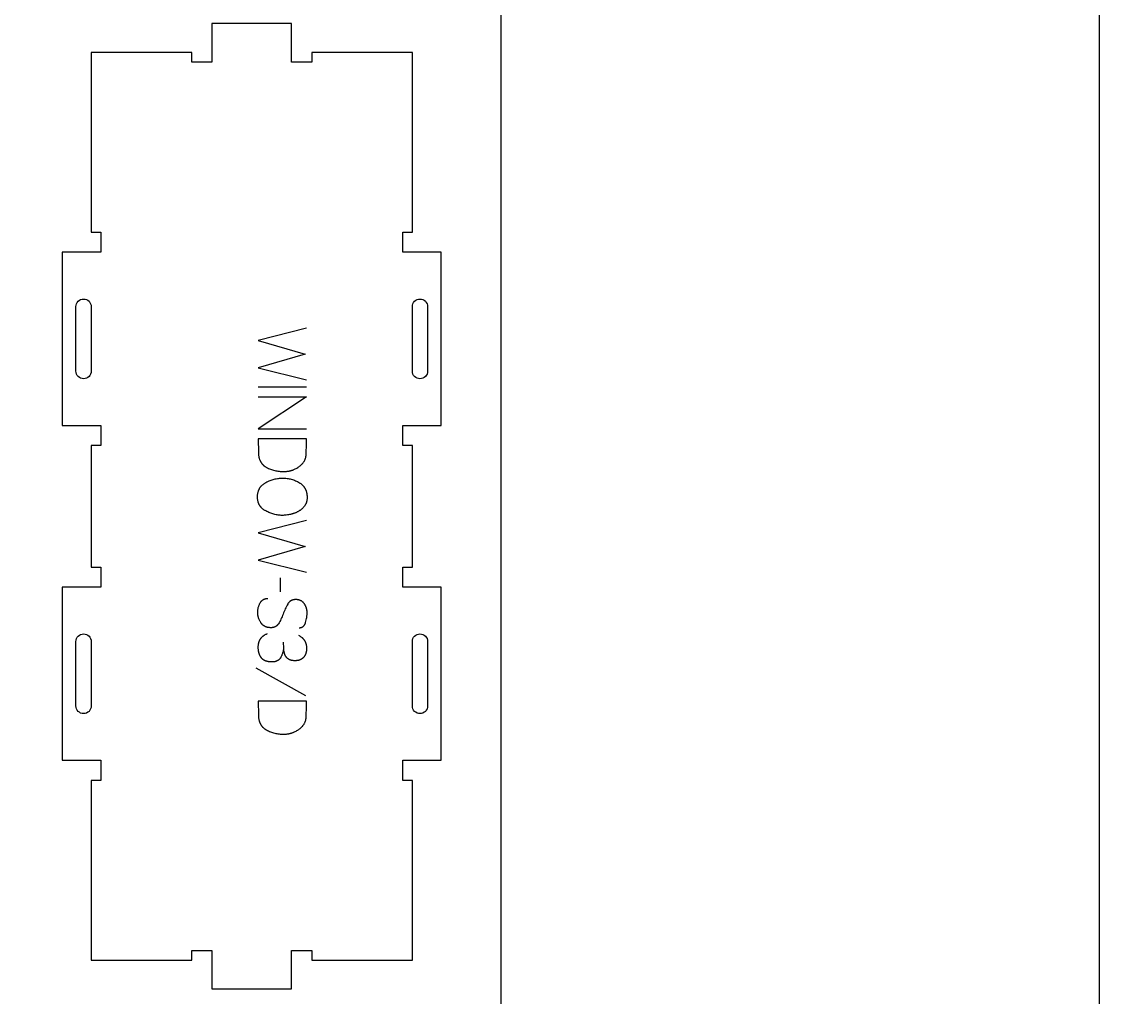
# Model space of a CAD drawing. Extents: x 0 to 4485, y 0 to 8771.
# Drawn here: x 2514 to 3183, y 4370 to 4976 of the extents above; entities that cross this region are included whole.
import ezdxf

# ---------------------------------------------------------------- set-up
doc = ezdxf.new("R2010")
doc.units = 0
for name, color, linetype in [('0_SHEET_SPRUCEPLY_2440X122', 1, 'CONTINUOUS'), ('1_ANYTOOL_1MMDEEP_LABELS_S', 2, 'CONTINUOUS'), ('3_ANYTOOL_CUTTHROUGH_INSID', 4, 'CONTINUOUS'), ('4_ANYTOOL_CUTTHROUGH_OUTSI', 5, 'CONTINUOUS'), ('DONOTCUT', 7, 'CONTINUOUS')]:
    doc.layers.add(name, color=color, linetype=linetype)

msp = doc.modelspace()

# ---------------------------------------------------------------- linework, layer by layer
at = {"layer": '0_SHEET_SPRUCEPLY_2440X122'}
msp.add_lwpolyline([(371.7, 4982.59), (371.7, 3762.59), (2811.7, 3762.59), (2811.7, 4982.59)], close=True, dxfattribs=at)
at = {"layer": '1_ANYTOOL_1MMDEEP_LABELS_S', "color": 2}
for points in [[(2690.75, 4785.81), (2660.75, 4778.09), (2689.85, 4769.65), (2660.75, 4761.16), (2690.75, 4753.66)], [(2690.75, 4749.29), (2660.75, 4749.29)], [(2660.75, 4743.29), (2690.75, 4743.29), (2660.75, 4723.24), (2690.75, 4723.24)], [(2690.75, 4666.41), (2660.75, 4658.69), (2689.85, 4650.25), (2660.75, 4641.76), (2690.75, 4634.26)], [(2674.64, 4622.05), (2674.55, 4630.84)], [(2686.17, 4599.81), (2686.35, 4599.81), (2686.45, 4599.81), (2686.54, 4599.82), (2686.63, 4599.83), (2686.72, 4599.84), (2686.81, 4599.85), (2686.89, 4599.86), (2686.98, 4599.87), (2687.07, 4599.89), (2687.15, 4599.9), (2687.23, 4599.92), (2687.32, 4599.94), (2687.4, 4599.96), (2687.48, 4599.99), (2687.56, 4600.01), (2687.63, 4600.04), (2687.71, 4600.07), (2687.79, 4600.1), (2687.86, 4600.13), (2687.94, 4600.16), (2688.01, 4600.19), (2688.08, 4600.23), (2688.15, 4600.27), (2688.22, 4600.31), (2688.29, 4600.35), (2688.36, 4600.39), (2688.43, 4600.43), (2688.49, 4600.48), (2688.56, 4600.53), (2688.62, 4600.58), (2688.68, 4600.63), (2688.75, 4600.68), (2688.81, 4600.73), (2688.87, 4600.79), (2688.92, 4600.84), (2688.98, 4600.9), (2689.04, 4600.96), (2689.09, 4601.02), (2689.15, 4601.09), (2689.2, 4601.15), (2689.26, 4601.22), (2689.31, 4601.29), (2689.36, 4601.36), (2689.41, 4601.43), (2689.46, 4601.5), (2689.5, 4601.58), (2689.55, 4601.65), (2689.59, 4601.73), (2689.64, 4601.81), (2689.68, 4601.89), (2689.72, 4601.97), (2689.81, 4602.14), (2689.88, 4602.32), (2689.96, 4602.5), (2690.03, 4602.69), (2690.09, 4602.88), (2690.15, 4603.09), (2690.37, 4603.9), (2690.56, 4604.7), (2690.73, 4605.48), (2690.86, 4606.25), (2690.91, 4606.63), (2690.96, 4607.01), (2691, 4607.38), (2691.04, 4607.75), (2691.06, 4608.12), (2691.08, 4608.48), (2691.09, 4608.84), (2691.09, 4609.19), (2691.09, 4609.39), (2691.09, 4609.58), (2691.08, 4609.77), (2691.07, 4609.96), (2691.05, 4610.15), (2691.03, 4610.34), (2691.01, 4610.53), (2690.98, 4610.72), (2690.95, 4610.9), (2690.92, 4611.09), (2690.88, 4611.27), (2690.84, 4611.45), (2690.79, 4611.63), (2690.75, 4611.81), (2690.69, 4611.98), (2690.64, 4612.16), (2690.58, 4612.34), (2690.52, 4612.51), (2690.45, 4612.68), (2690.38, 4612.85), (2690.31, 4613.02), (2690.23, 4613.19), (2690.15, 4613.36), (2690.07, 4613.52), (2689.98, 4613.69), (2689.89, 4613.85), (2689.8, 4614.01), (2689.7, 4614.18), (2689.6, 4614.34), (2689.49, 4614.49), (2689.39, 4614.65), (2689.27, 4614.81), (2689.16, 4614.96), (2689.04, 4615.11), (2688.92, 4615.25), (2688.79, 4615.39), (2688.67, 4615.52), (2688.54, 4615.65), (2688.4, 4615.78), (2688.26, 4615.89), (2688.12, 4616.01), (2687.98, 4616.12), (2687.84, 4616.22), (2687.69, 4616.32), (2687.54, 4616.42), (2687.38, 4616.51), (2687.22, 4616.59), (2687.06, 4616.67), (2686.9, 4616.75), (2686.73, 4616.82), (2686.56, 4616.88), (2686.39, 4616.94), (2686.21, 4617), (2686.03, 4617.05), (2685.85, 4617.1), (2685.66, 4617.14), (2685.47, 4617.17), (2685.28, 4617.21), (2685.09, 4617.23), (2684.89, 4617.25), (2684.69, 4617.27), (2684.48, 4617.28), (2684.28, 4617.29), (2684.07, 4617.29), (2683.85, 4617.29), (2683.64, 4617.28), (2683.43, 4617.27), (2683.23, 4617.25), (2683.03, 4617.22), (2682.83, 4617.19), (2682.64, 4617.16), (2682.45, 4617.12), (2682.26, 4617.07), (2682.08, 4617.02), (2681.9, 4616.96), (2681.73, 4616.9), (2681.64, 4616.86), (2681.56, 4616.83), (2681.47, 4616.79), (2681.39, 4616.75), (2681.31, 4616.71), (2681.23, 4616.67), (2681.15, 4616.63), (2681.07, 4616.59), (2680.99, 4616.54), (2680.91, 4616.49), (2680.83, 4616.45), (2680.76, 4616.4), (2680.68, 4616.35), (2680.61, 4616.3), (2680.54, 4616.24), (2680.46, 4616.19), (2680.39, 4616.13), (2680.32, 4616.07), (2680.25, 4616.02), (2680.18, 4615.96), (2680.12, 4615.89), (2680.05, 4615.83), (2679.98, 4615.77), (2679.92, 4615.7), (2679.79, 4615.57), (2679.67, 4615.43), (2679.55, 4615.28), (2679.43, 4615.13), (2679.32, 4614.97), (2679.21, 4614.81), (2679.11, 4614.64), (2679.01, 4614.46), (2678.62, 4613.75), (2678.24, 4613.02), (2677.87, 4612.27), (2677.51, 4611.51), (2677.17, 4610.73), (2676.84, 4609.93), (2676.51, 4609.12), (2676.2, 4608.29), (2675.89, 4607.47), (2675.56, 4606.66), (2675.22, 4605.88), (2674.86, 4605.11), (2674.48, 4604.37), (2674.09, 4603.64), (2673.69, 4602.94), (2673.27, 4602.25), (2673.16, 4602.08), (2673.04, 4601.92), (2672.93, 4601.77), (2672.87, 4601.7), (2672.81, 4601.62), (2672.74, 4601.55), (2672.68, 4601.48), (2672.62, 4601.41), (2672.55, 4601.34), (2672.49, 4601.28), (2672.42, 4601.21), (2672.35, 4601.15), (2672.28, 4601.09), (2672.21, 4601.03), (2672.14, 4600.97), (2672.07, 4600.91), (2672, 4600.86), (2671.92, 4600.8), (2671.85, 4600.75), (2671.77, 4600.7), (2671.7, 4600.65), (2671.62, 4600.6), (2671.54, 4600.55), (2671.46, 4600.51), (2671.38, 4600.46), (2671.3, 4600.42), (2671.22, 4600.38), (2671.13, 4600.34), (2671.05, 4600.3), (2670.96, 4600.26), (2670.88, 4600.23), (2670.79, 4600.19), (2670.7, 4600.16), (2670.61, 4600.13), (2670.52, 4600.1), (2670.43, 4600.07), (2670.34, 4600.05), (2670.15, 4600), (2669.96, 4599.96), (2669.76, 4599.92), (2669.56, 4599.89), (2669.36, 4599.86), (2669.15, 4599.84), (2668.94, 4599.83), (2668.72, 4599.82), (2668.5, 4599.82), (2668.28, 4599.82), (2668.05, 4599.83), (2667.82, 4599.85), (2667.59, 4599.87), (2667.36, 4599.9), (2667.14, 4599.93), (2666.92, 4599.97), (2666.7, 4600.01), (2666.49, 4600.05), (2666.28, 4600.1), (2666.08, 4600.16), (2665.88, 4600.22), (2665.68, 4600.29), (2665.49, 4600.36), (2665.29, 4600.44), (2665.11, 4600.52), (2664.93, 4600.6), (2664.75, 4600.7), (2664.57, 4600.79), (2664.4, 4600.89), (2664.23, 4601), (2664.07, 4601.11), (2663.91, 4601.23), (2663.75, 4601.35), (2663.6, 4601.48), (2663.45, 4601.61), (2663.3, 4601.75), (2663.16, 4601.89), (2663.02, 4602.04), (2662.89, 4602.19), (2662.76, 4602.34), (2662.63, 4602.51), (2662.51, 4602.67), (2662.39, 4602.84), (2662.27, 4603.02), (2662.05, 4603.38), (2661.85, 4603.75), (2661.65, 4604.11), (2661.47, 4604.49), (2661.31, 4604.86), (2661.16, 4605.24), (2661.09, 4605.43), (2661.02, 4605.62), (2660.96, 4605.81), (2660.9, 4606.01), (2660.84, 4606.2), (2660.79, 4606.39), (2660.74, 4606.59), (2660.69, 4606.79), (2660.65, 4606.98), (2660.61, 4607.18), (2660.57, 4607.38), (2660.54, 4607.58), (2660.51, 4607.78), (2660.49, 4607.98), (2660.45, 4608.39), (2660.42, 4608.8), (2660.41, 4609.21), (2660.41, 4609.63), (2660.42, 4610.04), (2660.45, 4610.44), (2660.49, 4610.84), (2660.54, 4611.23), (2660.61, 4611.62), (2660.68, 4612.01), (2660.77, 4612.39), (2660.88, 4612.77), (2660.99, 4613.14), (2661.12, 4613.51), (2661.26, 4613.87), (2661.41, 4614.23), (2661.58, 4614.58), (2661.76, 4614.93), (2661.95, 4615.28), (2662.05, 4615.45), (2662.16, 4615.61), (2662.26, 4615.77), (2662.37, 4615.92), (2662.48, 4616.07), (2662.6, 4616.21), (2662.72, 4616.35), (2662.84, 4616.48), (2662.96, 4616.6), (2663.09, 4616.72), (2663.22, 4616.84), (2663.35, 4616.95), (2663.42, 4617), (2663.49, 4617.05), (2663.56, 4617.1), (2663.63, 4617.15), (2663.7, 4617.2), (2663.77, 4617.25), (2663.84, 4617.29), (2663.91, 4617.34), (2663.99, 4617.38), (2664.06, 4617.42), (2664.13, 4617.46), (2664.21, 4617.5), (2664.29, 4617.53), (2664.36, 4617.57), (2664.44, 4617.6), (2664.52, 4617.64), (2664.6, 4617.67), (2664.68, 4617.7), (2664.76, 4617.73), (2664.84, 4617.75), (2665.01, 4617.8), (2665.17, 4617.85), (2665.34, 4617.89), (2665.52, 4617.92), (2665.7, 4617.95), (2665.88, 4617.98), (2666.06, 4618), (2666.24, 4618.01), (2666.43, 4618.02), (2666.62, 4618.02)], [(2676.52, 4587.98), (2676.5, 4587.54), (2676.46, 4587.11), (2676.41, 4586.68), (2676.35, 4586.26), (2676.28, 4585.84), (2676.2, 4585.42), (2676.11, 4585.01), (2676, 4584.6), (2675.89, 4584.2), (2675.76, 4583.8), (2675.63, 4583.41), (2675.48, 4583.02), (2675.33, 4582.64), (2675.16, 4582.26), (2674.98, 4581.88), (2674.79, 4581.51), (2674.69, 4581.33), (2674.58, 4581.15), (2674.53, 4581.06), (2674.47, 4580.98), (2674.42, 4580.9), (2674.36, 4580.81), (2674.3, 4580.73), (2674.24, 4580.66), (2674.18, 4580.58), (2674.11, 4580.5), (2674.05, 4580.43), (2673.99, 4580.35), (2673.92, 4580.28), (2673.85, 4580.21), (2673.78, 4580.14), (2673.71, 4580.08), (2673.64, 4580.01), (2673.57, 4579.95), (2673.5, 4579.88), (2673.42, 4579.82), (2673.34, 4579.76), (2673.27, 4579.71), (2673.19, 4579.65), (2673.11, 4579.59), (2673.03, 4579.54), (2672.95, 4579.49), (2672.86, 4579.43), (2672.78, 4579.38), (2672.69, 4579.34), (2672.61, 4579.29), (2672.52, 4579.24), (2672.43, 4579.2), (2672.34, 4579.16), (2672.25, 4579.12), (2672.16, 4579.08), (2672.06, 4579.04), (2671.87, 4578.97), (2671.67, 4578.9), (2671.47, 4578.84), (2671.27, 4578.78), (2671.05, 4578.73), (2670.84, 4578.69), (2670.62, 4578.65), (2670.39, 4578.62), (2670.16, 4578.6), (2669.93, 4578.58), (2669.69, 4578.56), (2669.44, 4578.55), (2669.19, 4578.55), (2668.92, 4578.55), (2668.64, 4578.56), (2668.37, 4578.57), (2668.11, 4578.59), (2667.85, 4578.61), (2667.6, 4578.64), (2667.35, 4578.67), (2667.1, 4578.71), (2666.86, 4578.75), (2666.63, 4578.79), (2666.4, 4578.84), (2666.18, 4578.9), (2665.96, 4578.96), (2665.74, 4579.03), (2665.53, 4579.1), (2665.33, 4579.17), (2665.13, 4579.25), (2664.93, 4579.34), (2664.74, 4579.43), (2664.56, 4579.52), (2664.38, 4579.62), (2664.2, 4579.72), (2664.03, 4579.83), (2663.87, 4579.95), (2663.71, 4580.07), (2663.55, 4580.19), (2663.4, 4580.32), (2663.33, 4580.39), (2663.26, 4580.45), (2663.18, 4580.52), (2663.12, 4580.59), (2663.05, 4580.66), (2662.98, 4580.73), (2662.91, 4580.81), (2662.85, 4580.88), (2662.72, 4581.04), (2662.6, 4581.19), (2662.48, 4581.35), (2662.37, 4581.52), (2662.26, 4581.69), (2662.16, 4581.86), (2662.05, 4582.03), (2661.96, 4582.21), (2661.86, 4582.39), (2661.77, 4582.58), (2661.68, 4582.77), (2661.6, 4582.96), (2661.52, 4583.15), (2661.45, 4583.35), (2661.38, 4583.56), (2661.31, 4583.76), (2661.24, 4583.97), (2661.18, 4584.18), (2661.13, 4584.4), (2661.08, 4584.62), (2661.03, 4584.85), (2660.98, 4585.07), (2660.94, 4585.3), (2660.91, 4585.54), (2660.87, 4585.78), (2660.82, 4586.26), (2660.78, 4586.76), (2660.76, 4587.28), (2660.75, 4587.81), (2660.76, 4588.19), (2660.77, 4588.56), (2660.8, 4588.93), (2660.84, 4589.29), (2660.89, 4589.64), (2660.92, 4589.81), (2660.95, 4589.98), (2660.99, 4590.15), (2661.02, 4590.32), (2661.06, 4590.48), (2661.11, 4590.65), (2661.15, 4590.81), (2661.2, 4590.97), (2661.25, 4591.12), (2661.31, 4591.28), (2661.37, 4591.43), (2661.43, 4591.58), (2661.49, 4591.73), (2661.55, 4591.88), (2661.62, 4592.03), (2661.69, 4592.17), (2661.77, 4592.31), (2661.84, 4592.45), (2661.92, 4592.59), (2662, 4592.73), (2662.09, 4592.86), (2662.18, 4592.99), (2662.27, 4593.12), (2662.36, 4593.25), (2662.46, 4593.38), (2662.56, 4593.5), (2662.66, 4593.63), (2662.76, 4593.75), (2662.87, 4593.86), (2662.98, 4593.98), (2663.09, 4594.1), (2663.21, 4594.21), (2663.32, 4594.32), (2663.45, 4594.43), (2663.57, 4594.54), (2663.7, 4594.64), (2663.83, 4594.74), (2663.96, 4594.85), (2664.09, 4594.95), (2664.23, 4595.04), (2664.37, 4595.14), (2664.51, 4595.23), (2664.66, 4595.32), (2664.81, 4595.41), (2665.12, 4595.59), (2665.43, 4595.75), (2665.76, 4595.91), (2666.1, 4596.06), (2666.45, 4596.21)], [(2685.82, 4595.09), (2686.13, 4594.93), (2686.42, 4594.77), (2686.7, 4594.6), (2686.98, 4594.42), (2687.24, 4594.24), (2687.5, 4594.05), (2687.74, 4593.85), (2687.86, 4593.75), (2687.98, 4593.65), (2688.09, 4593.55), (2688.21, 4593.44), (2688.32, 4593.33), (2688.42, 4593.23), (2688.53, 4593.12), (2688.63, 4593), (2688.73, 4592.89), (2688.83, 4592.78), (2688.92, 4592.66), (2689.01, 4592.54), (2689.1, 4592.42), (2689.19, 4592.3), (2689.28, 4592.18), (2689.36, 4592.06), (2689.44, 4591.93), (2689.52, 4591.8), (2689.6, 4591.67), (2689.67, 4591.54), (2689.74, 4591.41), (2689.81, 4591.28), (2689.87, 4591.14), (2689.94, 4591.01), (2690, 4590.87), (2690.06, 4590.73), (2690.12, 4590.59), (2690.17, 4590.45), (2690.22, 4590.3), (2690.27, 4590.16), (2690.32, 4590.01), (2690.36, 4589.86), (2690.44, 4589.56), (2690.52, 4589.25), (2690.58, 4588.93), (2690.63, 4588.61), (2690.67, 4588.28), (2690.71, 4587.95), (2690.73, 4587.61), (2690.75, 4587.26), (2690.75, 4586.91), (2690.75, 4586.7), (2690.74, 4586.49), (2690.74, 4586.28), (2690.72, 4586.08), (2690.71, 4585.88), (2690.69, 4585.68), (2690.66, 4585.49), (2690.63, 4585.29), (2690.6, 4585.1), (2690.57, 4584.91), (2690.53, 4584.73), (2690.49, 4584.55), (2690.44, 4584.36), (2690.39, 4584.19), (2690.34, 4584.01), (2690.28, 4583.84), (2690.22, 4583.67), (2690.16, 4583.5), (2690.09, 4583.33), (2690.02, 4583.17), (2689.94, 4583.01), (2689.86, 4582.85), (2689.78, 4582.69), (2689.69, 4582.54), (2689.6, 4582.39), (2689.51, 4582.24), (2689.41, 4582.09), (2689.31, 4581.95), (2689.2, 4581.81), (2689.09, 4581.67), (2688.98, 4581.53), (2688.87, 4581.4), (2688.75, 4581.27), (2688.62, 4581.14), (2688.5, 4581.02), (2688.37, 4580.9), (2688.24, 4580.79), (2688.1, 4580.68), (2687.97, 4580.58), (2687.82, 4580.47), (2687.68, 4580.38), (2687.53, 4580.29), (2687.38, 4580.2), (2687.23, 4580.11), (2687.07, 4580.03), (2686.91, 4579.96), (2686.75, 4579.89), (2686.58, 4579.82), (2686.41, 4579.76), (2686.24, 4579.7), (2686.07, 4579.64), (2685.89, 4579.59), (2685.71, 4579.55), (2685.52, 4579.51), (2685.34, 4579.47), (2685.15, 4579.44), (2684.95, 4579.41), (2684.75, 4579.38), (2684.55, 4579.36), (2684.35, 4579.34), (2684.15, 4579.33), (2683.94, 4579.32), (2683.72, 4579.32), (2683.17, 4579.33), (2682.83, 4579.34), (2682.51, 4579.36), (2682.2, 4579.39), (2681.9, 4579.43), (2681.75, 4579.46), (2681.61, 4579.48), (2681.46, 4579.51), (2681.33, 4579.54), (2681.19, 4579.58), (2681.06, 4579.61), (2680.92, 4579.65), (2680.8, 4579.69), (2680.67, 4579.73), (2680.55, 4579.77), (2680.42, 4579.82), (2680.31, 4579.87), (2680.19, 4579.92), (2680.08, 4579.97), (2679.97, 4580.03), (2679.86, 4580.09), (2679.75, 4580.15), (2679.65, 4580.21), (2679.55, 4580.27), (2679.45, 4580.34), (2679.36, 4580.41), (2679.27, 4580.48), (2679.09, 4580.63), (2678.92, 4580.78), (2678.75, 4580.93), (2678.59, 4581.09), (2678.51, 4581.17), (2678.44, 4581.26), (2678.37, 4581.34), (2678.29, 4581.42), (2678.22, 4581.51), (2678.16, 4581.6), (2678.09, 4581.69), (2678.02, 4581.77), (2677.96, 4581.87), (2677.9, 4581.96), (2677.84, 4582.05), (2677.78, 4582.14), (2677.72, 4582.24), (2677.67, 4582.33), (2677.61, 4582.43), (2677.56, 4582.53), (2677.51, 4582.63), (2677.46, 4582.73), (2677.42, 4582.83), (2677.37, 4582.93), (2677.33, 4583.03), (2677.29, 4583.14), (2677.21, 4583.35), (2677.14, 4583.57), (2677.07, 4583.78), (2677, 4584), (2676.94, 4584.22), (2676.89, 4584.45), (2676.84, 4584.67), (2676.79, 4584.9), (2676.75, 4585.13), (2676.71, 4585.37), (2676.68, 4585.6), (2676.65, 4585.84), (2676.62, 4586.08), (2676.6, 4586.32), (2676.59, 4586.56), (2676.57, 4586.81), (2676.57, 4587.06), (2676.52, 4590.76)], [(2690.28, 4557.55), (2659.51, 4574.74)]]:
    msp.add_lwpolyline(points, dxfattribs=at)
for points in [[(2690.75, 4717.19), (2660.75, 4717.19), (2660.84, 4708.66), (2660.85, 4708.25), (2660.87, 4707.85), (2660.9, 4707.45), (2660.93, 4707.07), (2660.98, 4706.69), (2661.04, 4706.31), (2661.11, 4705.95), (2661.18, 4705.59), (2661.27, 4705.25), (2661.36, 4704.91), (2661.47, 4704.57), (2661.58, 4704.25), (2661.71, 4703.93), (2661.77, 4703.78), (2661.84, 4703.62), (2661.91, 4703.47), (2661.98, 4703.32), (2662.06, 4703.17), (2662.13, 4703.03), (2662.21, 4702.88), (2662.3, 4702.74), (2662.38, 4702.6), (2662.47, 4702.47), (2662.56, 4702.33), (2662.65, 4702.2), (2662.74, 4702.06), (2662.84, 4701.93), (2662.93, 4701.81), (2663.04, 4701.68), (2663.14, 4701.56), (2663.24, 4701.43), (2663.35, 4701.31), (2663.46, 4701.2), (2663.58, 4701.08), (2663.69, 4700.97), (2663.81, 4700.85), (2663.93, 4700.74), (2664.05, 4700.64), (2664.17, 4700.53), (2664.3, 4700.42), (2664.43, 4700.32), (2664.56, 4700.22), (2664.7, 4700.12), (2664.83, 4700.03), (2664.97, 4699.93), (2665.25, 4699.75), (2665.55, 4699.57), (2665.85, 4699.41), (2666.47, 4699.09), (2667.1, 4698.79), (2667.73, 4698.52), (2668.36, 4698.26), (2669, 4698.03), (2669.65, 4697.81), (2670.3, 4697.62), (2670.96, 4697.45), (2671.63, 4697.29), (2672.3, 4697.16), (2672.97, 4697.05), (2673.65, 4696.96), (2674.34, 4696.88), (2675.03, 4696.83), (2675.73, 4696.8), (2676.44, 4696.79), (2677.03, 4696.8), (2677.63, 4696.83), (2678.21, 4696.88), (2678.79, 4696.95), (2679.36, 4697.04), (2679.65, 4697.09), (2679.93, 4697.14), (2680.21, 4697.2), (2680.49, 4697.27), (2680.77, 4697.34), (2681.04, 4697.41), (2681.32, 4697.49), (2681.59, 4697.58), (2681.87, 4697.67), (2682.14, 4697.76), (2682.41, 4697.86), (2682.67, 4697.97), (2682.94, 4698.08), (2683.2, 4698.19), (2683.73, 4698.43), (2684.25, 4698.7), (2684.76, 4698.98), (2685.27, 4699.28), (2685.57, 4699.47), (2685.87, 4699.67), (2686.16, 4699.87), (2686.43, 4700.08), (2686.7, 4700.29), (2686.96, 4700.5), (2687.21, 4700.71), (2687.46, 4700.93), (2687.69, 4701.15), (2687.91, 4701.38), (2688.12, 4701.61), (2688.33, 4701.84), (2688.52, 4702.07), (2688.71, 4702.31), (2688.89, 4702.55), (2689.05, 4702.8), (2689.21, 4703.05), (2689.36, 4703.3), (2689.5, 4703.55), (2689.63, 4703.81), (2689.75, 4704.08), (2689.86, 4704.34), (2689.97, 4704.61), (2690.06, 4704.88), (2690.14, 4705.16), (2690.22, 4705.44), (2690.28, 4705.72), (2690.34, 4706.01), (2690.39, 4706.3), (2690.43, 4706.59), (2690.45, 4706.89), (2690.47, 4707.19), (2690.58, 4709.62), (2690.66, 4712.1), (2690.72, 4714.62)], [(2691.09, 4680.72), (2691.09, 4680.35), (2691.07, 4679.99), (2691.04, 4679.63), (2691, 4679.28), (2690.98, 4679.11), (2690.95, 4678.93), (2690.92, 4678.77), (2690.89, 4678.6), (2690.85, 4678.43), (2690.81, 4678.27), (2690.77, 4678.11), (2690.72, 4677.95), (2690.68, 4677.79), (2690.63, 4677.63), (2690.57, 4677.48), (2690.52, 4677.32), (2690.46, 4677.17), (2690.4, 4677.02), (2690.33, 4676.87), (2690.26, 4676.73), (2690.19, 4676.58), (2690.12, 4676.44), (2690.04, 4676.3), (2689.96, 4676.16), (2689.88, 4676.02), (2689.8, 4675.89), (2689.71, 4675.75), (2689.62, 4675.62), (2689.43, 4675.36), (2689.23, 4675.11), (2689.03, 4674.86), (2688.83, 4674.62), (2688.61, 4674.38), (2688.4, 4674.15), (2688.17, 4673.93), (2687.94, 4673.71), (2687.7, 4673.5), (2687.46, 4673.29), (2687.21, 4673.09), (2686.95, 4672.89), (2686.69, 4672.7), (2686.42, 4672.52), (2686.15, 4672.34), (2685.87, 4672.17), (2685.58, 4672.01), (2685.29, 4671.85), (2685, 4671.69), (2684.7, 4671.54), (2684.4, 4671.4), (2684.1, 4671.26), (2683.79, 4671.13), (2683.48, 4671), (2683.16, 4670.88), (2682.84, 4670.77), (2682.52, 4670.66), (2682.19, 4670.56), (2681.86, 4670.46), (2681.53, 4670.37), (2681.19, 4670.28), (2680.85, 4670.2), (2680.17, 4670.05), (2679.49, 4669.93), (2678.82, 4669.82), (2678.16, 4669.73), (2677.51, 4669.67), (2676.86, 4669.62), (2676.22, 4669.59), (2675.58, 4669.58), (2674.94, 4669.59), (2674.31, 4669.62), (2673.67, 4669.68), (2673.03, 4669.75), (2672.39, 4669.85), (2671.76, 4669.97), (2671.12, 4670.11), (2670.48, 4670.27), (2669.84, 4670.45), (2669.21, 4670.66), (2668.57, 4670.89), (2667.93, 4671.13), (2667.29, 4671.4), (2666.66, 4671.69), (2666.02, 4672.01), (2665.38, 4672.34), (2665.07, 4672.52), (2664.76, 4672.7), (2664.47, 4672.89), (2664.18, 4673.08), (2663.91, 4673.28), (2663.65, 4673.49), (2663.39, 4673.7), (2663.15, 4673.92), (2663.03, 4674.04), (2662.91, 4674.15), (2662.8, 4674.27), (2662.69, 4674.38), (2662.58, 4674.5), (2662.48, 4674.62), (2662.37, 4674.74), (2662.27, 4674.87), (2662.17, 4674.99), (2662.08, 4675.12), (2661.98, 4675.24), (2661.89, 4675.37), (2661.81, 4675.5), (2661.72, 4675.64), (2661.64, 4675.77), (2661.56, 4675.91), (2661.48, 4676.04), (2661.4, 4676.18), (2661.33, 4676.32), (2661.26, 4676.46), (2661.19, 4676.61), (2661.12, 4676.75), (2661.06, 4676.9), (2661, 4677.05), (2660.94, 4677.19), (2660.88, 4677.35), (2660.83, 4677.5), (2660.78, 4677.65), (2660.68, 4677.97), (2660.6, 4678.29), (2660.52, 4678.61), (2660.46, 4678.94), (2660.4, 4679.28), (2660.36, 4679.62), (2660.33, 4679.98), (2660.3, 4680.33), (2660.29, 4680.7), (2660.28, 4681.06), (2660.29, 4681.45), (2660.3, 4681.82), (2660.33, 4682.19), (2660.36, 4682.55), (2660.41, 4682.91), (2660.46, 4683.26), (2660.53, 4683.6), (2660.6, 4683.94), (2660.69, 4684.27), (2660.79, 4684.59), (2660.84, 4684.75), (2660.89, 4684.9), (2660.95, 4685.06), (2661.01, 4685.21), (2661.07, 4685.37), (2661.14, 4685.52), (2661.2, 4685.67), (2661.27, 4685.81), (2661.35, 4685.96), (2661.42, 4686.1), (2661.5, 4686.24), (2661.58, 4686.38), (2661.66, 4686.52), (2661.74, 4686.66), (2661.83, 4686.8), (2661.92, 4686.93), (2662.01, 4687.06), (2662.11, 4687.19), (2662.21, 4687.32), (2662.31, 4687.45), (2662.41, 4687.57), (2662.51, 4687.7), (2662.62, 4687.82), (2662.73, 4687.94), (2662.84, 4688.06), (2662.96, 4688.18), (2663.08, 4688.29), (2663.2, 4688.4), (2663.32, 4688.52), (2663.45, 4688.63), (2663.7, 4688.84), (2663.97, 4689.05), (2664.25, 4689.26), (2664.54, 4689.45), (2664.84, 4689.64), (2665.15, 4689.82), (2665.47, 4690), (2666.11, 4690.33), (2666.76, 4690.65), (2667.41, 4690.94), (2668.06, 4691.21), (2668.71, 4691.46), (2669.36, 4691.68), (2670.01, 4691.89), (2670.66, 4692.07), (2671.31, 4692.24), (2671.96, 4692.38), (2672.62, 4692.49), (2673.27, 4692.59), (2673.92, 4692.67), (2674.57, 4692.72), (2675.23, 4692.75), (2675.88, 4692.76), (2676.57, 4692.75), (2677.26, 4692.72), (2677.94, 4692.66), (2678.62, 4692.58), (2679.29, 4692.48), (2679.95, 4692.36), (2680.61, 4692.21), (2681.26, 4692.04), (2681.91, 4691.85), (2682.55, 4691.63), (2683.19, 4691.4), (2683.82, 4691.14), (2684.44, 4690.85), (2685.06, 4690.55), (2685.67, 4690.22), (2686.27, 4689.87), (2686.57, 4689.69), (2686.86, 4689.5), (2687.13, 4689.3), (2687.4, 4689.1), (2687.66, 4688.89), (2687.91, 4688.67), (2688.15, 4688.44), (2688.38, 4688.21), (2688.49, 4688.1), (2688.6, 4687.98), (2688.71, 4687.86), (2688.82, 4687.73), (2688.92, 4687.61), (2689.02, 4687.49), (2689.12, 4687.36), (2689.21, 4687.23), (2689.3, 4687.1), (2689.39, 4686.97), (2689.48, 4686.83), (2689.57, 4686.7), (2689.65, 4686.56), (2689.73, 4686.42), (2689.81, 4686.28), (2689.89, 4686.14), (2689.96, 4685.99), (2690.04, 4685.85), (2690.17, 4685.55), (2690.3, 4685.25), (2690.42, 4684.94), (2690.52, 4684.63), (2690.62, 4684.3), (2690.71, 4683.97), (2690.79, 4683.64), (2690.86, 4683.3), (2690.93, 4682.95), (2690.98, 4682.59), (2691.02, 4682.23), (2691.05, 4681.87), (2691.08, 4681.49), (2691.09, 4681.11)], [(2690.75, 4554.12), (2660.75, 4554.12), (2660.84, 4545.59), (2660.85, 4545.18), (2660.87, 4544.78), (2660.9, 4544.38), (2660.93, 4544), (2660.98, 4543.62), (2661.04, 4543.24), (2661.11, 4542.88), (2661.18, 4542.52), (2661.27, 4542.17), (2661.36, 4541.83), (2661.47, 4541.5), (2661.58, 4541.18), (2661.71, 4540.86), (2661.77, 4540.7), (2661.84, 4540.55), (2661.91, 4540.4), (2661.98, 4540.25), (2662.06, 4540.1), (2662.13, 4539.96), (2662.21, 4539.81), (2662.3, 4539.67), (2662.38, 4539.53), (2662.47, 4539.39), (2662.56, 4539.26), (2662.65, 4539.12), (2662.74, 4538.99), (2662.84, 4538.86), (2662.93, 4538.74), (2663.04, 4538.61), (2663.14, 4538.49), (2663.24, 4538.36), (2663.35, 4538.24), (2663.46, 4538.12), (2663.58, 4538.01), (2663.69, 4537.89), (2663.81, 4537.78), (2663.93, 4537.67), (2664.05, 4537.56), (2664.17, 4537.46), (2664.3, 4537.35), (2664.43, 4537.25), (2664.56, 4537.15), (2664.7, 4537.05), (2664.83, 4536.96), (2664.97, 4536.86), (2665.25, 4536.68), (2665.55, 4536.5), (2665.85, 4536.34), (2666.47, 4536.02), (2667.1, 4535.72), (2667.73, 4535.45), (2668.36, 4535.19), (2669, 4534.96), (2669.65, 4534.74), (2670.3, 4534.55), (2670.96, 4534.37), (2671.63, 4534.22), (2672.3, 4534.09), (2672.97, 4533.98), (2673.65, 4533.88), (2674.34, 4533.81), (2675.03, 4533.76), (2675.73, 4533.73), (2676.44, 4533.72), (2677.03, 4533.73), (2677.63, 4533.76), (2678.21, 4533.81), (2678.79, 4533.88), (2679.36, 4533.96), (2679.65, 4534.02), (2679.93, 4534.07), (2680.21, 4534.13), (2680.49, 4534.2), (2680.77, 4534.27), (2681.04, 4534.34), (2681.32, 4534.42), (2681.59, 4534.51), (2681.87, 4534.6), (2682.14, 4534.69), (2682.41, 4534.79), (2682.67, 4534.9), (2682.94, 4535.01), (2683.2, 4535.12), (2683.73, 4535.36), (2684.25, 4535.62), (2684.76, 4535.91), (2685.27, 4536.21), (2685.57, 4536.4), (2685.87, 4536.6), (2686.16, 4536.8), (2686.43, 4537.01), (2686.7, 4537.21), (2686.96, 4537.43), (2687.21, 4537.64), (2687.46, 4537.86), (2687.69, 4538.08), (2687.91, 4538.31), (2688.12, 4538.53), (2688.33, 4538.77), (2688.52, 4539), (2688.71, 4539.24), (2688.89, 4539.48), (2689.05, 4539.73), (2689.21, 4539.98), (2689.36, 4540.23), (2689.5, 4540.48), (2689.63, 4540.74), (2689.75, 4541), (2689.86, 4541.27), (2689.97, 4541.54), (2690.06, 4541.81), (2690.14, 4542.09), (2690.22, 4542.37), (2690.28, 4542.65), (2690.34, 4542.94), (2690.39, 4543.23), (2690.43, 4543.52), (2690.45, 4543.81), (2690.47, 4544.11), (2690.58, 4546.55), (2690.66, 4549.03), (2690.72, 4551.55)]]:
    msp.add_lwpolyline(points, close=True, dxfattribs=at)
at = {"layer": '3_ANYTOOL_CUTTHROUGH_INSID', "color": 4}
for points in [[(2556.97, 4799.21), (2556.97, 4759.21, -1), (2547.47, 4759.21), (2547.47, 4799.21, -1)], [(2756.47, 4799.21, -1), (2765.97, 4799.21), (2765.97, 4759.21, -1), (2756.47, 4759.21)], [(2556.97, 4591.21), (2556.97, 4551.21, -1), (2547.47, 4551.21), (2547.47, 4591.21, -1)], [(2756.47, 4591.21, -1), (2765.97, 4591.21), (2765.97, 4551.21, -1), (2756.47, 4551.21)]]:
    msp.add_lwpolyline(points, format="xyb", close=True, dxfattribs=at)
at = {"layer": '4_ANYTOOL_CUTTHROUGH_OUTSI', "color": 5}
msp.add_lwpolyline([(2750.47, 4832.96), (2750.47, 4845.46), (2756.47, 4845.46), (2756.47, 4956.96), (2693.97, 4956.96), (2693.97, 4950.96), (2681.47, 4950.96), (2681.47, 4974.96), (2631.97, 4974.96), (2631.97, 4950.96), (2619.47, 4950.96), (2619.47, 4956.96), (2556.97, 4956.96), (2556.97, 4845.46), (2562.97, 4845.46), (2562.97, 4832.96), (2538.97, 4832.96), (2538.97, 4725.46), (2562.97, 4725.46), (2562.97, 4712.96), (2556.97, 4712.96), (2556.97, 4637.46), (2562.97, 4637.46), (2562.97, 4624.96), (2538.97, 4624.96), (2538.97, 4517.46), (2562.97, 4517.46), (2562.97, 4504.96), (2556.97, 4504.96), (2556.97, 4393.46), (2619.47, 4393.46), (2619.47, 4399.46), (2631.97, 4399.46), (2631.97, 4375.46), (2681.47, 4375.46), (2681.47, 4399.46), (2693.97, 4399.46), (2693.97, 4393.46), (2756.47, 4393.46), (2756.47, 4504.96), (2750.47, 4504.96), (2750.47, 4517.46), (2774.47, 4517.46), (2774.47, 4624.96), (2750.47, 4624.96), (2750.47, 4637.46), (2756.47, 4637.46), (2756.47, 4712.96), (2750.47, 4712.96), (2750.47, 4725.46), (2774.47, 4725.46), (2774.47, 4832.96)], close=True, dxfattribs=at)
at = {"layer": 'DONOTCUT'}
msp.add_lwpolyline([(0, 0), (3183.41, 0), (3183.41, 5593.43), (0, 5593.43)], close=True, dxfattribs=at)

doc.saveas('drawing.dxf')
